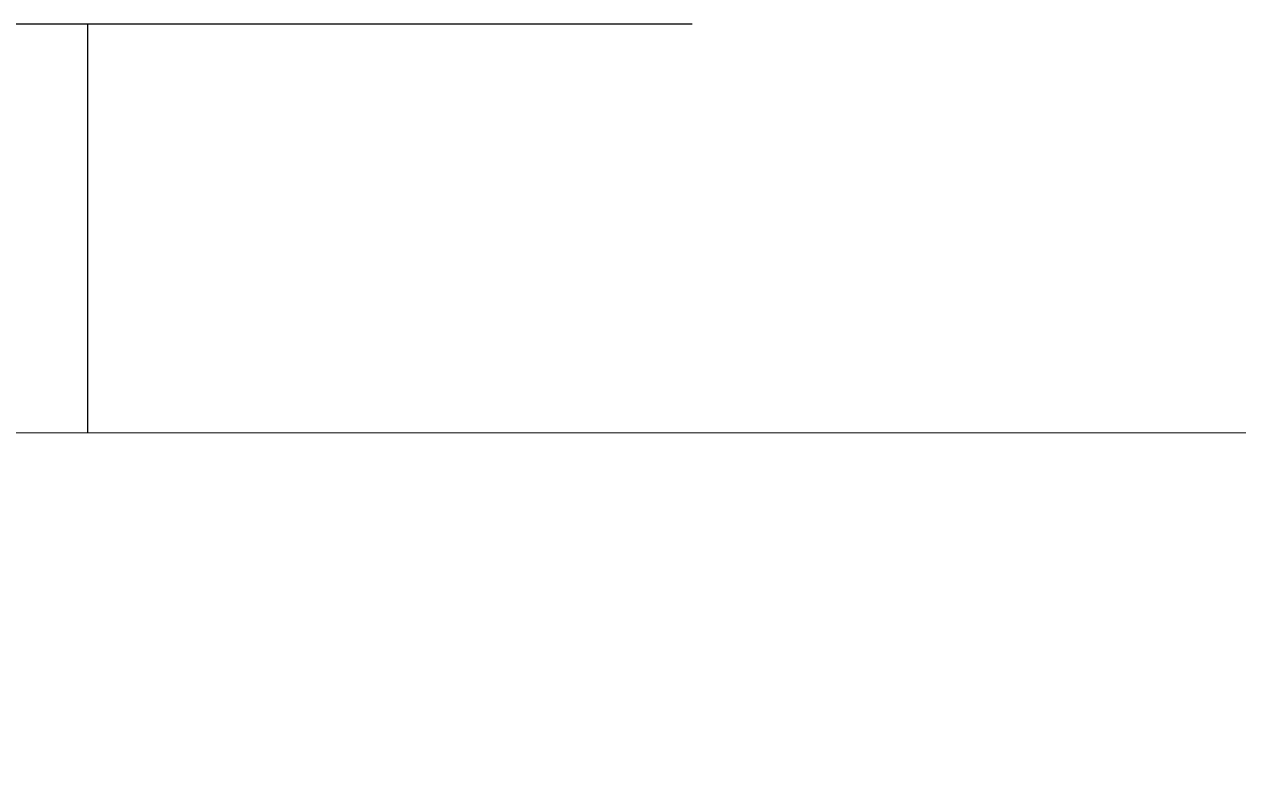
# Model space of a CAD drawing. Extents: x -12260 to 57327, y -29287 to 19916.
# Drawn here: x 39281.3 to 39339.3, y -3648.7 to -3612.4 of the extents above; entities that cross this region are included whole.
import ezdxf

# ---------------------------------------------------------------- set-up
doc = ezdxf.new("R2010")
doc.units = 0
doc.header["$LTSCALE"] = 0.25
doc.linetypes.add('DASHDOT', pattern=[25.4, 12.7, -6.35, 0, -6.35])
for name, color, linetype, lineweight in [('01-First Floor$0$LOADING', 253, 'Continuous', 5), ('01-First Floor$0$NEW Wall', 166, 'Continuous', 5), ('E-DIM', 6, 'Continuous', 18), ('E-LITE-CLNG-CNDT', 6, 'DASHDOT', 35)]:
    doc.layers.add(name, color=color, linetype=linetype, lineweight=lineweight)
doc.styles.get("Standard").update_dxf_attribs({"font": 'romans.shx'})
doc.dimstyles.get("Standard").update_dxf_attribs({"dimtxt": 150, "dimasz": 150, "dimexe": 0.18, "dimexo": 0.0625, "dimgap": 0.09, "dimtad": 0, "dimtih": 1, "dimtoh": 1, "dimdec": 0, "dimlfac": 0.1, "dimzin": 0, "dimdsep": 46, "dimtxsty": 'Standard', "dimcen": 0.09, "dimclrd": 6, "dimadec": 0, "dimazin": 0, "dimtfac": 1, "dimtdec": 0, "dimtofl": 0, "dimtmove": 0, "dimatfit": 3, "dimfxl": 1, "dimtolj": 1, "dimtzin": 0, "dimarcsym": 0})

# ---------------------------------------------------------------- blocks, each defined once
blk = doc.blocks.new('*X410')
at = {"color": 0}
for p, q in [((5, 3), (5, 3)), ((5, 3), (5, 3)), ((5, 3), (5, 3)), ((5, 3), (5, 3)), ((5, 3), (5, 3)), ((5, 3), (5, 3)), ((5, 3), (5, 3)), ((5, 3), (5, 3)), ((5, 3), (5, 3)), ((5, 3), (5, 3)), ((5, 3), (5, 3)), ((5, 3), (5, 3)), ((5, 3), (5, 3)), ((5, 3), (5, 3)), ((5, 3), (5, 3)), ((5, 3), (5, 3)), ((5, 3), (5, 3)), ((5, 3), (5, 3)), ((5, 3), (5, 3)), ((5, 3), (5, 3)), ((5, 3), (5, 3)), ((5, 3), (5, 3)), ((5, 3), (5, 3)), ((5, 3), (5, 3)), ((5, 3), (5, 3)), ((5, 3), (5, 3)), ((5, 3), (5, 3)), ((5, 3), (5, 3)), ((5, 3), (5, 3)), ((5, 3), (5, 3)), ((5, 3), (5, 3)), ((5, 3), (5, 3)), ((5, 3), (5, 3)), ((5, 3), (5, 3)), ((5, 3), (5, 3)), ((5, 3), (5, 3)), ((5, 3), (5, 3)), ((5, 3), (5, 3)), ((5, 3), (5, 3)), ((5, 3), (5, 3)), ((5, 3), (5, 3)), ((5, 3), (5, 3)), ((5, 3), (5, 3)), ((5, 3), (5, 3)), ((5, 3), (5, 3)), ((5, 3), (5, 3)), ((5, 3), (5, 3)), ((5, 3), (5, 3)), ((5, 3), (5, 3)), ((5, 3), (5, 3)), ((5, 3), (5, 3)), ((5, 3), (5, 3)), ((5, 3), (5, 3)), ((5, 3), (5, 3)), ((5, 3), (5, 3)), ((5, 3), (5, 3)), ((5, 3), (5, 3)), ((5, 3), (5, 3)), ((5, 3), (5, 3)), ((5, 3), (5, 3)), ((5, 3), (5, 3)), ((5, 3), (5, 3)), ((5, 3), (5, 3)), ((5, 3), (5, 3)), ((5, 3), (5, 3)), ((5, 3), (5, 3)), ((6, 3), (5, 3)), ((5, 3), (5, 3)), ((6, 3), (5, 3)), ((5, 3), (5, 3)), ((6, 3), (5, 3)), ((5, 3), (5, 3)), ((6, 3), (5, 3)), ((5, 3), (5, 3)), ((5, 3), (5, 3)), ((5, 3), (5, 3)), ((5, 3), (5, 3)), ((5, 3), (5, 3)), ((5, 3), (5, 3)), ((5, 3), (5, 3)), ((5, 3), (5, 3)), ((5, 3), (5, 3)), ((5, 3), (5, 3)), ((5, 3), (5, 3)), ((5, 3), (5, 3)), ((5, 3), (5, 3)), ((5, 3), (5, 3)), ((5, 3), (5, 3)), ((5, 3), (5, 3)), ((5, 3), (5, 3)), ((5, 3), (5, 3)), ((5, 3), (5, 3)), ((5, 3), (5, 3)), ((5, 3), (5, 3)), ((5, 3), (5, 3)), ((5, 3), (5, 3)), ((6, 3), (6, 3)), ((6, 3), (6, 3)), ((6, 3), (6, 3)), ((6, 3), (6, 3)), ((6, 3), (6, 3)), ((6, 3), (6, 3)), ((6, 3), (6, 3)), ((6, 3), (6, 3)), ((6, 3), (6, 3)), ((6, 3), (6, 3)), ((6, 3), (6, 3)), ((6, 3), (6, 3)), ((6, 3), (6, 3)), ((6, 3), (6, 3)), ((6, 3), (6, 3)), ((6, 3), (6, 3)), ((6, 3), (6, 3)), ((6, 3), (6, 3)), ((6, 3), (6, 3)), ((6, 3), (6, 3)), ((6, 3), (6, 3)), ((6, 3), (6, 3)), ((6, 3), (6, 3)), ((6, 3), (6, 3)), ((6, 3), (6, 3)), ((6, 3), (6, 3)), ((6, 3), (6, 3)), ((6, 3), (6, 3)), ((6, 3), (6, 3)), ((6, 3), (6, 3)), ((6, 3), (6, 3)), ((6, 3), (6, 3)), ((6, 3), (6, 3)), ((6, 3), (6, 3)), ((6, 3), (6, 3)), ((6, 3), (6, 3)), ((6, 3), (6, 3)), ((6, 3), (6, 3)), ((6, 3), (6, 3)), ((6, 3), (6, 3)), ((6, 3), (6, 3)), ((6, 3), (6, 3)), ((6, 3), (6, 3)), ((6, 3), (6, 3)), ((6, 3), (6, 3)), ((6, 3), (6, 3)), ((6, 3), (6, 3)), ((6, 3), (6, 3)), ((6, 3), (6, 3)), ((6, 3), (6, 3)), ((6, 3), (6, 3)), ((6, 3), (6, 3)), ((6, 3), (6, 3)), ((6, 3), (6, 3)), ((6, 3), (6, 3)), ((6, 3), (6, 3)), ((6, 3), (6, 3)), ((6, 3), (6, 3)), ((6, 3), (6, 3)), ((6, 3), (6, 3)), ((6, 3), (6, 3)), ((6, 3), (6, 3)), ((6, 3), (6, 3)), ((6, 3), (6, 3)), ((6, 3), (6, 3)), ((6, 3), (6, 3)), ((6, 3), (6, 3)), ((6, 3), (6, 3)), ((6, 3), (6, 3)), ((6, 3), (6, 3)), ((6, 3), (6, 3)), ((6, 3), (6, 3)), ((6, 3), (6, 3)), ((6, 3), (6, 3)), ((6, 3), (6, 3)), ((6, 3), (6, 3)), ((6, 3), (6, 3)), ((6, 3), (6, 3)), ((6, 3), (6, 3)), ((6, 3), (6, 3)), ((6, 3), (6, 3)), ((6, 3), (6, 3)), ((6, 3), (6, 3)), ((6, 3), (6, 3)), ((6, 3), (6, 3)), ((6, 3), (6, 3)), ((6, 3), (6, 3)), ((6, 3), (6, 3)), ((6, 3), (6, 3)), ((6, 3), (6, 3)), ((6, 3), (6, 3)), ((6, 3), (6, 3)), ((6, 3), (6, 3)), ((6, 3), (6, 3)), ((6, 3), (6, 3)), ((6, 3), (6, 3)), ((6, 3), (6, 3)), ((6, 3), (6, 3)), ((6, 3), (6, 3)), ((6, 3), (6, 3)), ((6, 3), (6, 3)), ((6, 3), (6, 3)), ((6, 3), (6, 3)), ((6, 3), (6, 3)), ((6, 3), (6, 3)), ((6, 3), (6, 3)), ((6, 3), (6, 3)), ((6, 3), (6, 3)), ((6, 3), (6, 3)), ((6, 3), (6, 3)), ((6, 3), (6, 3)), ((6, 3), (6, 3)), ((6, 3), (6, 3)), ((6, 3), (6, 3)), ((6, 3), (6, 3)), ((6, 3), (6, 3)), ((6, 3), (6, 3)), ((6, 3), (6, 3)), ((6, 3), (6, 3)), ((6, 3), (6, 3)), ((6, 3), (6, 3)), ((6, 3), (6, 3)), ((6, 3), (6, 3)), ((6, 3), (6, 3)), ((6, 3), (6, 3)), ((6, 3), (6, 3)), ((6, 3), (6, 3)), ((6, 3), (6, 3)), ((6, 3), (6, 3)), ((6, 3), (6, 3)), ((6, 3), (6, 3)), ((6, 3), (6, 3)), ((6, 3), (6, 3)), ((6, 3), (6, 3)), ((6, 3), (6, 3)), ((6, 3), (6, 3)), ((6, 3), (6, 3)), ((6, 3), (6, 3)), ((6, 3), (6, 3)), ((6, 3), (6, 3)), ((6, 3), (6, 3)), ((6, 3), (6, 3)), ((6, 3), (6, 3)), ((6, 3), (6, 3)), ((6, 3), (6, 3)), ((6, 3), (6, 3)), ((6, 3), (6, 3)), ((6, 3), (6, 3)), ((6, 3), (6, 3)), ((6, 3), (6, 3)), ((6, 3), (6, 3)), ((6, 3), (6, 3)), ((6, 3), (6, 3)), ((6, 3), (6, 3)), ((6, 3), (6, 3)), ((6, 3), (6, 3)), ((6, 3), (6, 3)), ((6, 3), (6, 3)), ((6, 3), (6, 3)), ((6, 3), (6, 3)), ((6, 3), (6, 3)), ((6, 3), (6, 3)), ((6, 3), (6, 3)), ((6, 3), (6, 3)), ((6, 3), (6, 3)), ((6, 3), (6, 3)), ((6, 3), (6, 3)), ((6, 3), (6, 3)), ((6, 3), (6, 3)), ((6, 3), (6, 3)), ((6, 3), (6, 3)), ((6, 3), (6, 3)), ((6, 3), (6, 3)), ((6, 3), (6, 3)), ((6, 3), (6, 3)), ((6, 3), (6, 3)), ((6, 3), (6, 3)), ((6, 3), (6, 3)), ((6, 3), (6, 3)), ((6, 3), (6, 3)), ((6, 3), (6, 3)), ((6, 3), (6, 3)), ((6, 3), (6, 3)), ((6, 3), (6, 3)), ((6, 3), (6, 3)), ((6, 3), (6, 3)), ((6, 3), (6, 3)), ((6, 3), (6, 3)), ((6, 3), (6, 3)), ((6, 3), (6, 3)), ((6, 3), (6, 3)), ((6, 3), (6, 3)), ((6, 3), (6, 3)), ((6, 3), (6, 3)), ((6, 3), (6, 3)), ((6, 3), (6, 3)), ((6, 3), (6, 3)), ((6, 3), (6, 3)), ((6, 3), (6, 3)), ((6, 3), (6, 3)), ((6, 3), (6, 3)), ((6, 3), (6, 3)), ((6, 3), (6, 3)), ((6, 3), (6, 3)), ((6, 3), (5, 3)), ((6, 3), (5, 3)), ((6, 3), (5, 3)), ((6, 3), (5, 3)), ((6, 3), (5, 3)), ((6, 3), (6, 3)), ((6, 3), (6, 3)), ((6, 3), (6, 3)), ((6, 3), (6, 3)), ((6, 3), (6, 3)), ((6, 3), (6, 3)), ((6, 3), (6, 3)), ((6, 3), (6, 3)), ((6, 3), (6, 3)), ((6, 3), (6, 3)), ((6, 3), (6, 3)), ((6, 3), (6, 3)), ((6, 3), (6, 3)), ((6, 3), (6, 3)), ((6, 3), (6, 3)), ((6, 3), (6, 3)), ((6, 3), (6, 3)), ((6, 3), (6, 3)), ((6, 3), (6, 3)), ((6, 3), (6, 3)), ((6, 3), (6, 3)), ((6, 3), (6, 3)), ((6, 3), (6, 3)), ((6, 3), (6, 3)), ((6, 3), (6, 3)), ((6, 3), (6, 3)), ((6, 3), (6, 3)), ((6, 3), (6, 3)), ((6, 3), (6, 3)), ((6, 3), (6, 3)), ((6, 3), (6, 3)), ((6, 3), (6, 3)), ((6, 3), (6, 3)), ((6, 3), (6, 3)), ((6, 3), (6, 3)), ((6, 3), (6, 3)), ((6, 3), (6, 3)), ((6, 3), (6, 3)), ((6, 3), (6, 3)), ((6, 3), (6, 3)), ((6, 3), (6, 3)), ((6, 3), (6, 3)), ((6, 3), (6, 3)), ((6, 3), (6, 3)), ((6, 3), (6, 3)), ((6, 3), (6, 3)), ((6, 3), (6, 3)), ((6, 3), (6, 3)), ((6, 3), (6, 3)), ((6, 3), (6, 3)), ((6, 3), (6, 3)), ((6, 3), (6, 3)), ((6, 3), (6, 3)), ((6, 3), (6, 3)), ((6, 3), (6, 3)), ((6, 3), (6, 3)), ((6, 3), (6, 3)), ((6, 3), (6, 3)), ((6, 3), (6, 3)), ((6, 3), (6, 3)), ((6, 3), (6, 3)), ((6, 3), (6, 3)), ((6, 3), (6, 3)), ((6, 3), (6, 3)), ((6, 3), (6, 3)), ((6, 3), (6, 3)), ((6, 3), (6, 3)), ((6, 3), (6, 3)), ((6, 3), (6, 3)), ((6, 3), (6, 3)), ((6, 3), (6, 3)), ((6, 3), (6, 3)), ((6, 3), (6, 3)), ((6, 3), (6, 3)), ((6, 3), (6, 3)), ((6, 3), (6, 3)), ((6, 3), (6, 3)), ((6, 3), (6, 3)), ((6, 3), (6, 3)), ((6, 3), (6, 3)), ((6, 3), (6, 3)), ((6, 3), (6, 3)), ((6, 3), (6, 3)), ((6, 3), (6, 3)), ((6, 3), (6, 3)), ((6, 3), (6, 3)), ((6, 3), (6, 3)), ((6, 3), (6, 3)), ((6, 3), (6, 3)), ((6, 3), (6, 3)), ((6, 3), (6, 3)), ((6, 3), (6, 3)), ((6, 3), (6, 3)), ((6, 3), (6, 3)), ((6, 3), (6, 3)), ((6, 3), (6, 3)), ((6, 3), (6, 3)), ((6, 3), (6, 3)), ((6, 3), (6, 3)), ((6, 3), (6, 3)), ((6, 3), (6, 3)), ((6, 3), (6, 3)), ((6, 3), (6, 3)), ((6, 3), (6, 3)), ((6, 3), (6, 3)), ((6, 3), (6, 3)), ((6, 3), (6, 3)), ((6, 3), (6, 3)), ((6, 3), (6, 3)), ((6, 3), (6, 3)), ((6, 3), (6, 3)), ((6, 3), (6, 3)), ((6, 3), (6, 3)), ((6, 3), (6, 3)), ((6, 3), (6, 3)), ((6, 3), (6, 3)), ((6, 3), (6, 3)), ((6, 3), (6, 3)), ((6, 3), (6, 3)), ((6, 3), (6, 3)), ((6, 3), (6, 3)), ((6, 3), (6, 3)), ((6, 3), (6, 3)), ((6, 3), (6, 3)), ((6, 3), (6, 3)), ((6, 3), (6, 3)), ((6, 3), (6, 3)), ((6, 3), (6, 3)), ((6, 3), (6, 3)), ((6, 3), (6, 3)), ((6, 3), (6, 3)), ((6, 3), (6, 3)), ((6, 3), (6, 3)), ((6, 3), (6, 3)), ((6, 3), (6, 3)), ((6, 3), (6, 3)), ((6, 3), (6, 3)), ((6, 3), (6, 3)), ((6, 3), (6, 3)), ((6, 3), (6, 3)), ((6, 3), (6, 3)), ((6, 3), (6, 3)), ((6, 3), (6, 3)), ((6, 3), (6, 3)), ((6, 3), (6, 3)), ((6, 3), (6, 3)), ((6, 3), (6, 3)), ((6, 3), (6, 3)), ((6, 3), (6, 3)), ((6, 3), (6, 3)), ((6, 3), (6, 3)), ((6, 3), (6, 3)), ((6, 3), (6, 3)), ((6, 3), (6, 3)), ((6, 3), (6, 3)), ((6, 3), (6, 3)), ((6, 3), (6, 3)), ((6, 3), (6, 3)), ((6, 3), (6, 3)), ((6, 3), (6, 3)), ((6, 3), (6, 3)), ((6, 3), (6, 3)), ((6, 3), (6, 3)), ((6, 3), (6, 3)), ((6, 3), (6, 3)), ((6, 3), (6, 3)), ((6, 3), (6, 3)), ((6, 3), (6, 3)), ((6, 3), (6, 3)), ((6, 3), (6, 3)), ((6, 3), (6, 3)), ((6, 3), (6, 3)), ((6, 3), (6, 3)), ((6, 3), (6, 3)), ((6, 3), (6, 3)), ((6, 3), (6, 3)), ((6, 3), (6, 3)), ((6, 3), (6, 3)), ((6, 3), (6, 3)), ((6, 3), (6, 3)), ((6, 3), (6, 3)), ((6, 3), (6, 3)), ((6, 3), (6, 3)), ((6, 3), (6, 3)), ((6, 3), (6, 3)), ((6, 3), (6, 3)), ((6, 3), (6, 3)), ((6, 3), (6, 3)), ((6, 3), (6, 3)), ((6, 3), (6, 3)), ((6, 3), (6, 3)), ((6, 3), (6, 3)), ((6, 3), (6, 3)), ((6, 3), (6, 3)), ((6, 3), (6, 3)), ((6, 3), (6, 3)), ((6, 3), (6, 3)), ((6, 3), (6, 3)), ((6, 3), (6, 3)), ((6, 3), (6, 3)), ((6, 3), (6, 3)), ((6, 3), (6, 3)), ((6, 3), (6, 3)), ((6, 3), (6, 3)), ((6, 3), (6, 3)), ((6, 3), (6, 3)), ((6, 3), (6, 3)), ((6, 3), (6, 3)), ((6, 3), (6, 3)), ((6, 3), (6, 3)), ((6, 3), (6, 3)), ((6, 3), (6, 3)), ((6, 3), (6, 3)), ((6, 3), (6, 3)), ((6, 3), (6, 3)), ((6, 3), (6, 3)), ((6, 3), (6, 3)), ((6, 3), (6, 3)), ((6, 3), (6, 3)), ((6, 3), (6, 3)), ((6, 3), (6, 3)), ((6, 3), (6, 3)), ((6, 3), (6, 3)), ((6, 3), (6, 3)), ((6, 3), (6, 3)), ((6, 3), (6, 3)), ((6, 3), (6, 3)), ((6, 3), (6, 3)), ((6, 3), (6, 3)), ((6, 3), (6, 3)), ((6, 3), (6, 3)), ((6, 3), (6, 3)), ((6, 3), (6, 3)), ((6, 3), (6, 3)), ((6, 3), (6, 3)), ((6, 3), (6, 3)), ((6, 3), (6, 3)), ((6, 3), (6, 3)), ((6, 3), (6, 3)), ((6, 3), (6, 3)), ((6, 3), (6, 3)), ((6, 3), (6, 3)), ((6, 3), (6, 3)), ((6, 3), (6, 3)), ((6, 3), (6, 3)), ((6, 3), (6, 3)), ((6, 3), (6, 3)), ((6, 3), (6, 3)), ((6, 3), (6, 3)), ((6, 3), (6, 3)), ((6, 3), (6, 3)), ((6, 3), (6, 3)), ((6, 3), (6, 3)), ((6, 3), (6, 3)), ((6, 3), (6, 3)), ((6, 3), (6, 3)), ((6, 3), (6, 3)), ((6, 3), (6, 3)), ((6, 3), (6, 3)), ((6, 3), (6, 3)), ((6, 3), (6, 3)), ((6, 3), (6, 3)), ((6, 3), (6, 3)), ((6, 3), (6, 3)), ((6, 3), (6, 3)), ((6, 3), (6, 3)), ((6, 3), (6, 3)), ((6, 3), (6, 3)), ((6, 3), (6, 3)), ((6, 3), (6, 3)), ((6, 3), (6, 3)), ((6, 3), (6, 3)), ((6, 3), (6, 3)), ((6, 3), (6, 3)), ((6, 3), (6, 3)), ((6, 3), (6, 3)), ((6, 3), (6, 3)), ((6, 3), (6, 3)), ((6, 3), (6, 3)), ((6, 3), (6, 3)), ((6, 3), (6, 3)), ((6, 3), (6, 3)), ((6, 3), (6, 3)), ((6, 3), (6, 3)), ((6, 3), (6, 3)), ((6, 3), (6, 3)), ((6, 3), (6, 3)), ((6, 3), (6, 3)), ((6, 3), (6, 3)), ((6, 3), (6, 3)), ((6, 3), (6, 3)), ((6, 3), (6, 3)), ((6, 3), (6, 3)), ((6, 3), (6, 3)), ((6, 3), (6, 3)), ((6, 3), (6, 3)), ((6, 3), (6, 3)), ((6, 3), (6, 3)), ((6, 3), (6, 3)), ((6, 3), (6, 3)), ((6, 3), (6, 3)), ((6, 3), (6, 3)), ((6, 3), (6, 3)), ((6, 3), (6, 3)), ((6, 3), (6, 3)), ((6, 3), (6, 3)), ((6, 3), (6, 3)), ((6, 3), (6, 3)), ((6, 3), (6, 3)), ((6, 3), (6, 3)), ((6, 3), (6, 3)), ((6, 3), (6, 3)), ((6, 3), (6, 3)), ((6, 3), (6, 3)), ((6, 3), (6, 3)), ((6, 3), (6, 3)), ((6, 3), (6, 3))]:
    blk.add_line(p, q, dxfattribs=at)
blk = doc.blocks.new('*X411')
at = {"color": 0}
for p, q in [((13, 1), (13, 1)), ((13, 1), (13, 1)), ((13, 1), (13, 1)), ((13, 1), (13, 1)), ((13, 1), (13, 1)), ((13, 1), (13, 1)), ((13, 1), (13, 1)), ((13, 1), (13, 1)), ((13, 1), (13, 1)), ((13, 1), (13, 1)), ((13, 1), (13, 1)), ((13, 1), (13, 1)), ((13, 1), (13, 1)), ((13, 1), (13, 1)), ((13, 1), (13, 1)), ((13, 1), (14, 1)), ((13, 1), (14, 1)), ((13, 1), (14, 1)), ((13, 1), (13, 1)), ((13, 1), (13, 1)), ((13, 1), (13, 1)), ((13, 1), (13, 1)), ((13, 1), (13, 1)), ((13, 1), (13, 1)), ((13, 1), (13, 1)), ((13, 1), (13, 1)), ((13, 1), (13, 1)), ((13, 1), (13, 1)), ((13, 1), (13, 1)), ((13, 1), (13, 1)), ((13, 1), (13, 1)), ((13, 1), (13, 1)), ((13, 1), (13, 1)), ((13, 1), (13, 1)), ((13, 1), (13, 1)), ((13, 1), (13, 1)), ((13, 1), (13, 1)), ((13, 1), (13, 1)), ((13, 1), (13, 1)), ((13, 1), (13, 1)), ((13, 1), (13, 1)), ((13, 1), (13, 1)), ((13, 1), (13, 1)), ((13, 1), (13, 1)), ((13, 1), (13, 1)), ((13, 1), (13, 1)), ((13, 1), (13, 1)), ((13, 1), (13, 1)), ((13, 1), (13, 1)), ((13, 1), (13, 1)), ((13, 1), (13, 1)), ((13, 1), (13, 1)), ((13, 1), (13, 1)), ((13, 1), (13, 1)), ((13, 1), (13, 1)), ((13, 1), (13, 1)), ((13, 1), (13, 1)), ((13, 1), (13, 1)), ((13, 1), (13, 1)), ((13, 1), (13, 1)), ((13, 1), (13, 1)), ((13, 1), (13, 1)), ((13, 1), (13, 1)), ((13, 1), (13, 1)), ((13, 1), (13, 1)), ((13, 1), (13, 1)), ((13, 1), (13, 1)), ((13, 1), (13, 1)), ((13, 1), (13, 1)), ((13, 1), (13, 1)), ((13, 1), (13, 1)), ((13, 1), (13, 1)), ((13, 1), (13, 1)), ((13, 1), (13, 1)), ((13, 1), (13, 1)), ((13, 1), (13, 1)), ((13, 1), (13, 1)), ((13, 1), (13, 1)), ((13, 1), (13, 1)), ((13, 1), (13, 1)), ((13, 1), (13, 1)), ((13, 1), (13, 1)), ((13, 1), (13, 1)), ((13, 1), (13, 1)), ((13, 1), (13, 1)), ((13, 1), (13, 1)), ((13, 1), (13, 1)), ((13, 1), (13, 1)), ((13, 1), (13, 1)), ((13, 1), (13, 1)), ((13, 1), (13, 1)), ((13, 1), (13, 1)), ((13, 1), (13, 1)), ((13, 1), (13, 1)), ((13, 1), (13, 1)), ((13, 1), (13, 1)), ((13, 1), (13, 1)), ((13, 1), (13, 1)), ((13, 1), (13, 1)), ((13, 1), (13, 1)), ((13, 1), (13, 1)), ((13, 1), (13, 1)), ((13, 1), (13, 1)), ((13, 1), (13, 1)), ((13, 1), (13, 1)), ((13, 1), (13, 1)), ((13, 1), (13, 1)), ((13, 1), (13, 1)), ((13, 1), (13, 1)), ((13, 1), (13, 1)), ((13, 1), (13, 1)), ((13, 1), (13, 1)), ((13, 1), (13, 1)), ((13, 1), (13, 1)), ((13, 1), (13, 1)), ((13, 1), (13, 1)), ((13, 1), (13, 1)), ((13, 1), (13, 1)), ((13, 1), (13, 1)), ((13, 1), (13, 1)), ((13, 1), (13, 1)), ((13, 1), (13, 1)), ((13, 1), (13, 1)), ((13, 1), (14, 1)), ((13, 0), (13, 0)), ((13, 0), (13, 0)), ((13, 0), (13, 0)), ((13, 0), (13, 0)), ((13, 0), (13, 0)), ((13, 0), (13, 0)), ((13, 0), (13, 0)), ((13, 0), (13, 0)), ((13, 0), (13, 0)), ((13, 0), (13, 0)), ((13, 0), (13, 0)), ((13, 0), (13, 0)), ((13, 0), (13, 0)), ((13, 0), (13, 0)), ((13, 0), (13, 0)), ((13, 0), (13, 0)), ((13, 0), (13, 0)), ((13, 0), (13, 0)), ((13, 0), (13, 0)), ((13, 0), (13, 0)), ((13, 0), (13, 0)), ((13, 0), (13, 0)), ((13, 0), (13, 0)), ((13, 0), (13, 0)), ((13, 0), (13, 0)), ((13, 0), (13, 0)), ((13, 0), (13, 0)), ((13, 0), (13, 0)), ((13, 0), (13, 0)), ((13, 0), (13, 0)), ((13, 0), (13, 0)), ((13, 0), (13, 0)), ((13, 0), (13, 0)), ((13, 0), (13, 0)), ((13, 0), (13, 0)), ((13, 0), (13, 0)), ((13, 0), (13, 0)), ((13, 0), (13, 0)), ((13, 0), (13, 0)), ((13, 0), (13, 0)), ((13, 0), (13, 0)), ((13, 0), (13, 0)), ((13, 0), (13, 0)), ((13, 0), (13, 0)), ((13, 0), (13, 0)), ((13, 0), (13, 0)), ((13, 0), (13, 0)), ((13, 0), (13, 0)), ((13, 0), (14, 0)), ((13, 0), (14, 0)), ((13, 0), (13, 0)), ((13, 0), (14, 0)), ((14, 1), (14, 1)), ((14, 1), (14, 1)), ((14, 1), (14, 1)), ((14, 1), (14, 1)), ((14, 1), (14, 1)), ((14, 1), (14, 1)), ((14, 1), (14, 1)), ((14, 1), (14, 1)), ((14, 1), (14, 1)), ((14, 1), (14, 1)), ((14, 1), (14, 1)), ((14, 1), (14, 1)), ((14, 1), (14, 1)), ((14, 1), (14, 1)), ((14, 1), (14, 1)), ((14, 1), (14, 1)), ((14, 1), (14, 1)), ((14, 1), (14, 1)), ((14, 1), (14, 1)), ((14, 1), (14, 1)), ((14, 1), (14, 1)), ((14, 1), (14, 1)), ((14, 1), (14, 1)), ((14, 1), (14, 1)), ((14, 1), (14, 1)), ((14, 1), (14, 1)), ((14, 1), (14, 1)), ((14, 1), (14, 1)), ((14, 1), (14, 1)), ((14, 1), (14, 1)), ((14, 1), (14, 1)), ((14, 1), (14, 1)), ((14, 1), (14, 1)), ((14, 1), (14, 1)), ((14, 1), (14, 1)), ((14, 1), (14, 1)), ((14, 1), (14, 1)), ((14, 1), (14, 1)), ((14, 1), (14, 1)), ((14, 1), (14, 1)), ((14, 1), (14, 1)), ((14, 1), (14, 1)), ((14, 1), (14, 1)), ((14, 1), (14, 1)), ((14, 1), (14, 1)), ((14, 1), (14, 1)), ((14, 1), (14, 1)), ((14, 1), (14, 1)), ((14, 1), (14, 1)), ((14, 1), (14, 1)), ((14, 1), (14, 1)), ((14, 1), (14, 1)), ((14, 1), (14, 1)), ((14, 1), (14, 1)), ((14, 1), (14, 1)), ((14, 1), (14, 1)), ((14, 1), (14, 1)), ((14, 1), (14, 1)), ((14, 1), (14, 1)), ((14, 1), (14, 1)), ((14, 1), (14, 1)), ((14, 1), (14, 1)), ((14, 1), (14, 1)), ((14, 1), (14, 1)), ((14, 1), (14, 1)), ((14, 1), (14, 1)), ((14, 1), (14, 1)), ((14, 1), (14, 1)), ((14, 1), (14, 1)), ((14, 1), (14, 1)), ((14, 1), (14, 1)), ((14, 1), (14, 1)), ((14, 1), (14, 1)), ((14, 1), (14, 1)), ((14, 1), (14, 1)), ((14, 1), (14, 1)), ((14, 1), (14, 1)), ((14, 1), (14, 1)), ((14, 1), (14, 1)), ((14, 1), (14, 1)), ((14, 1), (14, 1)), ((14, 1), (14, 1)), ((14, 1), (14, 1)), ((14, 1), (14, 1)), ((14, 1), (14, 1)), ((14, 1), (14, 1)), ((14, 1), (14, 1)), ((14, 1), (14, 1)), ((14, 1), (14, 1)), ((14, 1), (14, 1)), ((14, 1), (14, 1)), ((14, 1), (14, 1)), ((14, 1), (14, 1)), ((14, 1), (14, 1)), ((14, 0), (14, 0)), ((14, 0), (14, 0)), ((14, 0), (14, 0)), ((14, 0), (14, 0)), ((14, 0), (14, 0)), ((14, 0), (14, 0)), ((14, 0), (14, 0)), ((14, 0), (14, 0)), ((14, 0), (14, 0)), ((14, 0), (14, 0)), ((14, 0), (14, 0)), ((14, 0), (14, 0)), ((14, 0), (14, 0)), ((14, 0), (14, 0)), ((14, 0), (14, 0)), ((14, 0), (14, 0)), ((14, 0), (14, 0)), ((14, 0), (14, 0)), ((14, 0), (14, 0)), ((14, 0), (14, 0)), ((14, 0), (14, 0)), ((14, 0), (14, 0)), ((14, 0), (14, 0)), ((14, 0), (14, 0)), ((14, 0), (14, 0)), ((14, 0), (14, 0)), ((14, 0), (14, 0)), ((14, 0), (14, 0)), ((14, 0), (14, 0)), ((14, 0), (14, 0)), ((14, 0), (14, 0)), ((14, 0), (14, 0)), ((14, 0), (14, 0)), ((14, 0), (14, 0)), ((14, 0), (14, 0)), ((14, 0), (14, 0)), ((14, 0), (14, 0)), ((14, 0), (14, 0)), ((14, 0), (14, 0)), ((14, 0), (14, 0)), ((14, 0), (14, 0)), ((14, 0), (14, 0)), ((14, 0), (14, 0)), ((14, 0), (14, 0)), ((14, 0), (14, 0)), ((14, 0), (14, 0)), ((14, 0), (14, 0)), ((14, 0), (14, 0)), ((13, 0), (13, 0)), ((13, 0), (14, 0)), ((13, 0), (13, 0)), ((13, 0), (14, 0)), ((13, 0), (13, 0)), ((13, 0), (14, 0)), ((13, 0), (13, 0)), ((13, 0), (13, 0)), ((13, 0), (13, 0)), ((13, 0), (13, 0)), ((13, 0), (14, 0)), ((13, 0), (13, 0)), ((13, 0), (14, 0)), ((13, 0), (13, 0)), ((13, 0), (14, 0)), ((13, 0), (13, 0)), ((13, 0), (14, 0)), ((13, 0), (13, 0)), ((13, 0), (14, 0)), ((13, 0), (13, 0)), ((13, 0), (14, 0)), ((13, 0), (13, 0)), ((13, 0), (14, 0)), ((13, 0), (13, 0)), ((13, 0), (13, 0)), ((13, 0), (13, 0)), ((13, 0), (14, 0)), ((13, 0), (13, 0)), ((13, 0), (14, 0)), ((13, 0), (13, 0)), ((13, 0), (14, 0)), ((13, 0), (13, 0)), ((13, 0), (14, 0)), ((13, 0), (13, 0)), ((13, 0), (13, 0)), ((13, 0), (13, 0)), ((13, 0), (13, 0)), ((13, 0), (13, 0)), ((13, 0), (13, 0)), ((13, 0), (13, 0)), ((13, 0), (13, 0)), ((13, 0), (13, 0)), ((13, 0), (13, 0)), ((13, 0), (13, 0)), ((13, 0), (13, 0)), ((13, 0), (13, 0)), ((13, 0), (13, 0)), ((13, 0), (13, 0)), ((13, 0), (13, 0)), ((13, 0), (13, 0)), ((13, 0), (13, 0)), ((13, 0), (13, 0)), ((13, 0), (13, 0)), ((13, 0), (13, 0)), ((13, 0), (13, 0)), ((13, 0), (13, 0)), ((13, 0), (13, 0)), ((13, 0), (13, 0)), ((13, 0), (13, 0)), ((13, 0), (13, 0)), ((13, 0), (13, 0)), ((13, 0), (13, 0)), ((13, 0), (13, 0)), ((13, 0), (13, 0)), ((13, -1), (13, -1)), ((13, -1), (13, -1)), ((13, -1), (13, -1)), ((13, -1), (13, -1)), ((13, -1), (13, -1)), ((13, -1), (14, -1)), ((13, -1), (13, -1)), ((14, 0), (14, 0)), ((14, 0), (14, 0)), ((14, 0), (14, 0)), ((14, 0), (14, 0)), ((14, 0), (14, 0)), ((14, 0), (14, 0)), ((14, 0), (14, 0)), ((14, 0), (14, 0)), ((14, 0), (14, 0)), ((14, 0), (14, 0)), ((14, 0), (14, 0)), ((14, 0), (14, 0)), ((14, 0), (14, 0)), ((14, 0), (14, 0)), ((14, 0), (14, 0)), ((13, 0), (14, 0)), ((14, 0), (14, 0)), ((14, 0), (14, 0)), ((14, 0), (14, 0)), ((14, 0), (14, 0)), ((14, 0), (14, 0)), ((14, 0), (14, 0)), ((14, 0), (14, 0)), ((14, 0), (14, 0)), ((14, 0), (14, 0)), ((14, 0), (14, 0)), ((14, 0), (14, 0)), ((14, 0), (14, 0)), ((14, 0), (14, 0)), ((14, 0), (14, 0)), ((14, 0), (14, 0)), ((14, 0), (14, 0)), ((14, 0), (14, 0)), ((14, 0), (14, 0)), ((14, 0), (14, 0)), ((14, 0), (14, 0)), ((14, 0), (14, 0)), ((14, 0), (14, 0)), ((14, 0), (14, 0)), ((14, 0), (14, 0)), ((14, 0), (14, 0)), ((14, 0), (14, 0)), ((14, 0), (14, 0)), ((14, 0), (14, 0)), ((14, 0), (14, 0)), ((14, 0), (14, 0)), ((14, 0), (14, 0)), ((14, 0), (14, 0)), ((14, 0), (14, 0)), ((14, 0), (14, 0)), ((14, -1), (14, -1)), ((14, -1), (14, -1)), ((14, -1), (14, -1)), ((14, -1), (14, -1)), ((14, -1), (14, -1))]:
    blk.add_line(p, q, dxfattribs=at)
blk = doc.blocks.new('01-First Floor$0$GF21018-P')
at = {"color": 0}
for p, q in [((0.220494, 0.475631), (0.220494, 0.067498)), ((0.240011, 0.322592), (0.240011, 0.140001)), ((0.220494, 0.293723), (0.240011, 0.293723))]:
    blk.add_line(p, q, dxfattribs=at)
for points in [[(0.240011, 0.293723), (0.240011, 0.293723), (0.240011, 0.293723), (0.240011, 0.293723), (0.240011, 0.293723), (0.240011, 0.293723), (0.240011, 0.293723), (0.240011, 0.293723), (0.240011, 0.293723), (0.240011, 0.293723), (0.240011, 0.293723), (0.240011, 0.293723), (0.240011, 0.293723), (0.240011, 0.293723), (0.240011, 0.293723), (0.240011, 0.293723), (0.240011, 0.293723), (0.240011, 0.293723), (0.240011, 0.293723), (0.240011, 0.293723), (0.240011, 0.293723), (0.240011, 0.293723), (0.240011, 0.293723), (0.240011, 0.293723), (0.240011, 0.293723), (0.240011, 0.293723), (0.240011, 0.293723), (0.240011, 0.293723), (0.240011, 0.293723), (0.240011, 0.293723), (0.240011, 0.293723), (0.240011, 0.293723), (0.240011, 0.293723), (0.240011, 0.293723), (0.240011, 0.293723), (0.240011, 0.293723), (0.240011, 0.293723), (0.240011, 0.293723), (0.240011, 0.293723), (0.240011, 0.293723), (0.240011, 0.293723), (0.240011, 0.293723), (0.240011, 0.293723), (0.240011, 0.293723), (0.240011, 0.293723), (0.240011, 0.293723), (0.240011, 0.293723), (0.240011, 0.293723), (0.240011, 0.293723), (0.240011, 0.293723), (0.240011, 0.293723), (0.240011, 0.293723), (0.240011, 0.293723), (0.240011, 0.293723), (0.240011, 0.293723), (0.240011, 0.293723), (0.240011, 0.293723), (0.240011, 0.293723), (0.240011, 0.293723), (0.240011, 0.293723), (0.240011, 0.293723), (0.240011, 0.293723), (0.240011, 0.293723), (0.240011, 0.293723), (0.240011, 0.293723), (0.240011, 0.293723), (0.240011, 0.293723), (0.240011, 0.293723), (0.240011, 0.293723), (0.240011, 0.293723), (0.240011, 0.293723), (0.240011, 0.293723), (0.240011, 0.293723), (0.240011, 0.293723), (0.240011, 0.293723), (0.240011, 0.293723), (0.240011, 0.293723), (0.240011, 0.293723), (0.240011, 0.293723), (0.240011, 0.293723), (0.240011, 0.293723), (0.240011, 0.293723), (0.240011, 0.293723), (0.240011, 0.293723), (0.240011, 0.293723), (0.240011, 0.293723), (0.240011, 0.293723), (0.240011, 0.293723), (0.240011, 0.293723), (0.240011, 0.293723), (0.240011, 0.293723), (0.240011, 0.293723), (0.240011, 0.293723), (0.240011, 0.293723), (0.240011, 0.293723), (0.240011, 0.293723), (0.240011, 0.293723), (0.240011, 0.293723), (0.240011, 0.293723), (0.240011, 0.293723), (0.240011, 0.293723), (0.240011, 0.293723), (0.240011, 0.293723), (0.240011, 0.293723), (0.240011, 0.293723), (0.240011, 0.293723), (0.240011, 0.293723), (0.240011, 0.293723), (0.240011, 0.293723), (0.240011, 0.293723), (0.240011, 0.293723), (0.240011, 0.293723), (0.240011, 0.293723), (0.240011, 0.293723), (0.240011, 0.293723), (0.240011, 0.293723), (0.240011, 0.293723), (0.240011, 0.293723), (0.240011, 0.293723), (0.240011, 0.293723), (0.240011, 0.293723), (0.240011, 0.293723), (0.240011, 0.293723), (0.240011, 0.293723), (0.240011, 0.293723), (0.240011, 0.293723), (0.240011, 0.293723), (0.240011, 0.293723), (0.240011, 0.293723), (0.240011, 0.293723), (0.240011, 0.293723), (0.240011, 0.293723), (0.240011, 0.293723), (0.240011, 0.293723), (0.240011, 0.293723), (0.240011, 0.293723), (0.240011, 0.293723), (0.240011, 0.293723), (0.240011, 0.293723), (0.240011, 0.293723), (0.240011, 0.293723), (0.240011, 0.293723), (0.240011, 0.293723), (0.240011, 0.293723), (0.240011, 0.293723), (0.240011, 0.293723), (0.240011, 0.293723), (0.240011, 0.293723), (0.240011, 0.293723), (0.240011, 0.293723), (0.240011, 0.293723), (0.240011, 0.293723), (0.240011, 0.293723), (0.240011, 0.293723), (0.240011, 0.293723), (0.240011, 0.293723), (0.240011, 0.293723), (0.240011, 0.293723), (0.240011, 0.293723), (0.240011, 0.293723), (0.240011, 0.293723), (0.240011, 0.293723), (0.240011, 0.293723), (0.240011, 0.293723), (0.240011, 0.293723), (0.240011, 0.293723), (0.240011, 0.293723), (0.240011, 0.293723), (0.240011, 0.293723), (0.240011, 0.293723), (0.240011, 0.293723), (0.240011, 0.293723), (0.240011, 0.293723), (0.240011, 0.293723), (0.240011, 0.293723), (0.240011, 0.293723), (0.240011, 0.293723), (0.240011, 0.293723), (0.240011, 0.293723), (0.240011, 0.293723), (0.240011, 0.293723), (0.240011, 0.293723), (0.240011, 0.293723), (0.240011, 0.293723), (0.240011, 0.293723), (0.240011, 0.293723), (0.240011, 0.293723), (0.240011, 0.293723), (0.240011, 0.293723), (0.240011, 0.293723), (0.240011, 0.293723), (0.240011, 0.293723), (0.240011, 0.293723), (0.240011, 0.293723), (0.240011, 0.293723), (0.240011, 0.293723), (0.240011, 0.293723), (0.240011, 0.293723), (0.240011, 0.293723), (0.240011, 0.293723), (0.240011, 0.293723), (0.240011, 0.293723), (0.240011, 0.293723), (0.240011, 0.293723), (0.240011, 0.293723), (0.240011, 0.293723), (0.240011, 0.293723), (0.240011, 0.293723), (0.240011, 0.293723), (0.240011, 0.293723), (0.240011, 0.293723), (0.240011, 0.293723), (0.240011, 0.293723), (0.240011, 0.293723), (0.240011, 0.293723), (0.240011, 0.293723), (0.240011, 0.293723), (0.240011, 0.293723), (0.240011, 0.293723), (0.240011, 0.293723), (0.240011, 0.293723), (0.240011, 0.293723), (0.240011, 0.293723), (0.240011, 0.293723), (0.240011, 0.293723), (0.240011, 0.293723), (0.240011, 0.293723), (0.240011, 0.293723), (0.240011, 0.293723), (0.240011, 0.293723), (0.240011, 0.293723), (0.240011, 0.293723), (0.240011, 0.293723), (0.240011, 0.293723), (0.240011, 0.293723), (0.240011, 0.293723), (0.240011, 0.293723), (0.240011, 0.293723), (0.240011, 0.293723), (0.240011, 0.293723), (0.240011, 0.293723), (0.240011, 0.293723), (0.240011, 0.293723), (0.240011, 0.293723), (0.240011, 0.293723), (0.240011, 0.293723), (0.240011, 0.293723), (0.240011, 0.293723), (0.240011, 0.293723), (0.240011, 0.293723), (0.240011, 0.293723), (0.240011, 0.293723), (0.240011, 0.293723), (0.240011, 0.293723), (0.240011, 0.293723), (0.240011, 0.293723), (0.240011, 0.293723), (0.240011, 0.293723), (0.240011, 0.293723), (0.240011, 0.293723), (0.240011, 0.293723), (0.240011, 0.293723), (0.240011, 0.293723), (0.240011, 0.293723), (0.240011, 0.293723), (0.240011, 0.293723), (0.240011, 0.293723), (0.240011, 0.293723), (0.240011, 0.293723), (0.240011, 0.293723), (0.240011, 0.293723), (0.240011, 0.293723), (0.240011, 0.293723), (0.240011, 0.293723), (0.240011, 0.293723), (0.240011, 0.293723), (0.240011, 0.293723)], [(0.240011, 0.293723), (0.240011, 0.293723), (0.240011, 0.293723), (0.240011, 0.293723), (0.240011, 0.293723), (0.240011, 0.293723), (0.240011, 0.293723), (0.240011, 0.293723), (0.240011, 0.293723), (0.240011, 0.293723), (0.240011, 0.293723), (0.240011, 0.293723), (0.240011, 0.293723), (0.240011, 0.293723), (0.240011, 0.293723), (0.240011, 0.293723), (0.240011, 0.293723), (0.240011, 0.293723), (0.240011, 0.293723), (0.240011, 0.293723), (0.240011, 0.293723), (0.240011, 0.293723), (0.240011, 0.293723), (0.240011, 0.293723), (0.240011, 0.293723), (0.240011, 0.293723), (0.240011, 0.293723), (0.240011, 0.293723), (0.240011, 0.293723), (0.240011, 0.293723), (0.240011, 0.293723), (0.240011, 0.293723), (0.240011, 0.293723), (0.240011, 0.293723), (0.240011, 0.293723), (0.240011, 0.293723), (0.240011, 0.293723), (0.240011, 0.293723), (0.240011, 0.293723), (0.240011, 0.293723), (0.240011, 0.293723), (0.240011, 0.293723), (0.240011, 0.293723), (0.240011, 0.293723), (0.240011, 0.293723), (0.240011, 0.293723), (0.240011, 0.293723), (0.240011, 0.293723), (0.240011, 0.293723), (0.240011, 0.293723), (0.240011, 0.293723), (0.240011, 0.293723), (0.240011, 0.293723), (0.240011, 0.293723), (0.240011, 0.293723), (0.240011, 0.293723), (0.240011, 0.293723), (0.240011, 0.293723), (0.240011, 0.293723), (0.240011, 0.293723), (0.240011, 0.293723), (0.240011, 0.293723), (0.240011, 0.293723), (0.240011, 0.293723), (0.240011, 0.293723), (0.240011, 0.293723), (0.240011, 0.293723), (0.240011, 0.293723), (0.240011, 0.293723), (0.240011, 0.293723), (0.240011, 0.293723), (0.240011, 0.293723), (0.240011, 0.293723), (0.240011, 0.293723), (0.240011, 0.293723), (0.240011, 0.293723), (0.240011, 0.293723), (0.240011, 0.293723), (0.240011, 0.293723), (0.240011, 0.293723), (0.240011, 0.293723), (0.240011, 0.293723), (0.240011, 0.293723), (0.240011, 0.293723), (0.240011, 0.293723), (0.240011, 0.293723), (0.240011, 0.293723), (0.240011, 0.293723), (0.240011, 0.293723), (0.240011, 0.293723), (0.240011, 0.293723), (0.240011, 0.293723), (0.240011, 0.293723), (0.240011, 0.293723), (0.240011, 0.293723), (0.240011, 0.293723), (0.240011, 0.293723), (0.240011, 0.293723), (0.240011, 0.293723), (0.240011, 0.293723), (0.240011, 0.293723), (0.240011, 0.293723), (0.240011, 0.293723), (0.240011, 0.293723), (0.240011, 0.293723), (0.240011, 0.293723), (0.240011, 0.293723), (0.240011, 0.293723), (0.240011, 0.293723), (0.240011, 0.293723), (0.240011, 0.293723), (0.240011, 0.293723), (0.240011, 0.293723), (0.240011, 0.293723), (0.240011, 0.293723), (0.240011, 0.293723), (0.240011, 0.293723), (0.240011, 0.293723), (0.240011, 0.293723), (0.240011, 0.293723), (0.240011, 0.293723), (0.240011, 0.293723), (0.240011, 0.293723), (0.240011, 0.293723), (0.240011, 0.293723), (0.240011, 0.293723), (0.240011, 0.293723), (0.240011, 0.293723), (0.240011, 0.293723), (0.240011, 0.293723), (0.240011, 0.293723), (0.240011, 0.293723), (0.240011, 0.293723), (0.240011, 0.293723), (0.240011, 0.293723), (0.240011, 0.293723), (0.240011, 0.293723), (0.240011, 0.293723), (0.240011, 0.293723), (0.240011, 0.293723), (0.240011, 0.293723), (0.240011, 0.293723), (0.240011, 0.293723), (0.240011, 0.293723), (0.240011, 0.293723), (0.240011, 0.293723), (0.240011, 0.293723), (0.240011, 0.293723), (0.240011, 0.293723), (0.240011, 0.293723), (0.240011, 0.293723), (0.240011, 0.293723), (0.240011, 0.293723), (0.240011, 0.293723), (0.240011, 0.293723), (0.240011, 0.293723), (0.240011, 0.293723), (0.240011, 0.293723), (0.240011, 0.293723), (0.240011, 0.293723), (0.240011, 0.293723), (0.240011, 0.293723), (0.240011, 0.293723), (0.240011, 0.293723), (0.240011, 0.293723), (0.240011, 0.293723), (0.240011, 0.293723), (0.240011, 0.293723), (0.240011, 0.293723), (0.240011, 0.293723), (0.240011, 0.293723), (0.240011, 0.293723), (0.240011, 0.293723), (0.240011, 0.293723), (0.240011, 0.293723), (0.240011, 0.293723), (0.240011, 0.293723), (0.240011, 0.293723), (0.240011, 0.293723), (0.240011, 0.293723), (0.240011, 0.293723), (0.240011, 0.293723), (0.240011, 0.293723), (0.240011, 0.293723), (0.240011, 0.293723), (0.240011, 0.293723), (0.240011, 0.293723), (0.240011, 0.293723), (0.240011, 0.293723), (0.240011, 0.293723), (0.240011, 0.293723), (0.240011, 0.293723), (0.240011, 0.293723), (0.240011, 0.293723), (0.240011, 0.293723), (0.240011, 0.293723), (0.240011, 0.293723), (0.240011, 0.293723), (0.240011, 0.293723), (0.240011, 0.293723), (0.240011, 0.293723), (0.240011, 0.293723), (0.240011, 0.293723), (0.240011, 0.293723), (0.240011, 0.293723), (0.240011, 0.293723), (0.240011, 0.293723), (0.240011, 0.293723), (0.240011, 0.293723), (0.240011, 0.293723), (0.240011, 0.293723), (0.240011, 0.293723), (0.240011, 0.293723), (0.240011, 0.293723), (0.240011, 0.293723), (0.240011, 0.293723), (0.240011, 0.293723), (0.240011, 0.293723), (0.240011, 0.293723)], [(0.240011, 0.293723), (0.240011, 0.293723), (0.240011, 0.293723), (0.240011, 0.293723), (0.240011, 0.293723), (0.240011, 0.293723), (0.240011, 0.293723), (0.240011, 0.293723), (0.240011, 0.293723), (0.240011, 0.293723), (0.240011, 0.293723), (0.240011, 0.293723), (0.240011, 0.293723), (0.240011, 0.293723), (0.240011, 0.293723), (0.240011, 0.293723), (0.240011, 0.293723), (0.240011, 0.293723), (0.240011, 0.293723), (0.240011, 0.293723), (0.240011, 0.293723), (0.240011, 0.293723), (0.240011, 0.293723), (0.240011, 0.293723), (0.240011, 0.293723), (0.240011, 0.293723), (0.240011, 0.293723), (0.240011, 0.293723), (0.240011, 0.293723), (0.240011, 0.293723), (0.240011, 0.293723), (0.240011, 0.293723), (0.240011, 0.293723), (0.240011, 0.293723), (0.240011, 0.293723), (0.240011, 0.293723), (0.240011, 0.293723), (0.240011, 0.293723), (0.240011, 0.293723), (0.240011, 0.293723), (0.240011, 0.293723), (0.240011, 0.293723), (0.240011, 0.293723), (0.240011, 0.293723), (0.240011, 0.293723), (0.240011, 0.293723), (0.240011, 0.293723), (0.240011, 0.293723), (0.240011, 0.293723), (0.240011, 0.293723), (0.240011, 0.293723), (0.240011, 0.293723), (0.240011, 0.293723), (0.240011, 0.293723), (0.240011, 0.293723), (0.240011, 0.293723), (0.240011, 0.293723), (0.240011, 0.293723), (0.240011, 0.293723), (0.240011, 0.293723), (0.240011, 0.293723), (0.240011, 0.293723), (0.240011, 0.293723), (0.240011, 0.293723), (0.240011, 0.293723), (0.240011, 0.293723), (0.240011, 0.293723), (0.240011, 0.293723), (0.240011, 0.293723), (0.240011, 0.293723), (0.240011, 0.293723), (0.240011, 0.293723), (0.240011, 0.293723), (0.240011, 0.293723), (0.240011, 0.293723), (0.240011, 0.293723), (0.240011, 0.293723), (0.240011, 0.293723), (0.240011, 0.293723), (0.240011, 0.293723), (0.240011, 0.293723), (0.240011, 0.293723), (0.240011, 0.293723), (0.240011, 0.293723), (0.240011, 0.293723), (0.240011, 0.293723), (0.240011, 0.293723), (0.240011, 0.293723), (0.240011, 0.293723), (0.240011, 0.293723), (0.240011, 0.293723), (0.240011, 0.293723), (0.240011, 0.293723), (0.240011, 0.293723), (0.240011, 0.293723), (0.240011, 0.293723), (0.240011, 0.293723), (0.240011, 0.293723), (0.240011, 0.293723), (0.240011, 0.293723), (0.240011, 0.293723), (0.240011, 0.293723), (0.240011, 0.293723), (0.240011, 0.293723), (0.240011, 0.293723), (0.240011, 0.293723), (0.240011, 0.293723), (0.240011, 0.293723), (0.240011, 0.293723), (0.240011, 0.293723), (0.240011, 0.293723), (0.240011, 0.293723), (0.240011, 0.293723), (0.240011, 0.293723), (0.240011, 0.293723), (0.240011, 0.293723), (0.240011, 0.293723), (0.240011, 0.293723), (0.240011, 0.293723), (0.240011, 0.293723), (0.240011, 0.293723), (0.240011, 0.293723), (0.240011, 0.293723), (0.240011, 0.293723), (0.240011, 0.293723), (0.240011, 0.293723), (0.240011, 0.293723), (0.240011, 0.293723), (0.240011, 0.293723), (0.240011, 0.293723), (0.240011, 0.293723), (0.240011, 0.293723), (0.240011, 0.293723), (0.240011, 0.293723), (0.240011, 0.293723), (0.240011, 0.293723), (0.240011, 0.293723), (0.240011, 0.293723), (0.240011, 0.293723), (0.240011, 0.293723), (0.240011, 0.293723), (0.240011, 0.293723), (0.240011, 0.293723), (0.240011, 0.293723), (0.240011, 0.293723), (0.240011, 0.293723), (0.240011, 0.293723), (0.240011, 0.293723), (0.240011, 0.293723), (0.240011, 0.293723), (0.240011, 0.293723), (0.240011, 0.293723), (0.240011, 0.293723), (0.240011, 0.293723), (0.240011, 0.293723), (0.240011, 0.293723), (0.240011, 0.293723), (0.240011, 0.293723), (0.240011, 0.293723), (0.240011, 0.293723), (0.240011, 0.293723), (0.240011, 0.293723), (0.240011, 0.293723), (0.240011, 0.293723), (0.240011, 0.293723), (0.240011, 0.293723), (0.240011, 0.293723), (0.240011, 0.293723), (0.240011, 0.293723), (0.240011, 0.293723), (0.240011, 0.293723), (0.240011, 0.293723), (0.240011, 0.293723), (0.240011, 0.293723), (0.240011, 0.293723), (0.240011, 0.293723), (0.240011, 0.293723), (0.240011, 0.293723), (0.240011, 0.293723), (0.240011, 0.293723), (0.240011, 0.293723), (0.240011, 0.293723), (0.240011, 0.293723), (0.240011, 0.293723), (0.240011, 0.293723), (0.240011, 0.293723), (0.240011, 0.293723), (0.240011, 0.293723), (0.240011, 0.293723), (0.240011, 0.293723), (0.240011, 0.293723), (0.240011, 0.293723), (0.240011, 0.293723), (0.240011, 0.293723), (0.240011, 0.293723), (0.240011, 0.293723), (0.240011, 0.293723), (0.240011, 0.293723), (0.240011, 0.293723), (0.240011, 0.293723), (0.240011, 0.293723), (0.240011, 0.293723), (0.240011, 0.293723), (0.240011, 0.293723), (0.240011, 0.293723), (0.240011, 0.293723), (0.240011, 0.293723), (0.240011, 0.293723), (0.240011, 0.293723), (0.240011, 0.293723), (0.240011, 0.293723), (0.240011, 0.293723), (0.240011, 0.293723), (0.240011, 0.293723)]]:
    blk.add_lwpolyline(points, close=True, dxfattribs=at)
at = {"layer": '01-First Floor$0$NEW Wall', "color": 0, "linetype": 'Continuous'}
for points in [[(0.240011, 0.293723), (0.240011, 0.293723), (0.240011, 0.293723), (0.240011, 0.293723), (0.240011, 0.293723), (0.240011, 0.293723), (0.240011, 0.293723), (0.240011, 0.293723)], [(0.240011, 0.293723), (0.240011, 0.293723), (0.240011, 0.293723), (0.240011, 0.293723), (0.240011, 0.293723), (0.240011, 0.293723), (0.240011, 0.293723)], [(0.240011, 0.293723), (0.240011, 0.293723), (0.240011, 0.293723), (0.240011, 0.293723), (0.240011, 0.293723), (0.240011, 0.293723), (0.240011, 0.293723), (0.240011, 0.293723), (0.240011, 0.293723)], [(0.240011, 0.293723), (0.240011, 0.293723), (0.240011, 0.293723), (0.240011, 0.293723), (0.240011, 0.293723), (0.240011, 0.293723), (0.240011, 0.293723), (0.240011, 0.293723), (0.240011, 0.293723), (0.240011, 0.293723)], [(0.240011, 0.293723), (0.240011, 0.293723), (0.240011, 0.293723), (0.240011, 0.293723), (0.240011, 0.293723), (0.240011, 0.293723), (0.240011, 0.293723), (0.240011, 0.293723), (0.240011, 0.293723), (0.240011, 0.293723), (0.240011, 0.293723), (0.240011, 0.293723), (0.240011, 0.293723), (0.240011, 0.293723), (0.240011, 0.293723)], [(0.240011, 0.293723), (0.240011, 0.293723), (0.240011, 0.293723), (0.240011, 0.293723), (0.240011, 0.293723), (0.240011, 0.293723), (0.240011, 0.293723), (0.240011, 0.293723), (0.240011, 0.293723), (0.240011, 0.293723)], [(0.240011, 0.293723), (0.240011, 0.293723), (0.240011, 0.293723), (0.240011, 0.293723), (0.240011, 0.293723), (0.240011, 0.293723), (0.240011, 0.293723), (0.240011, 0.293723), (0.240011, 0.293723), (0.240011, 0.293723)], [(0.240011, 0.293723), (0.240011, 0.293723), (0.240011, 0.293723), (0.240011, 0.293723), (0.240011, 0.293723), (0.240011, 0.293723), (0.240011, 0.293723), (0.240011, 0.293723), (0.240011, 0.293723), (0.240011, 0.293723)], [(0.240011, 0.293723), (0.240011, 0.293723), (0.240011, 0.293723), (0.240011, 0.293723), (0.240011, 0.293723), (0.240011, 0.293723), (0.240011, 0.293723), (0.240011, 0.293723), (0.240011, 0.293723), (0.240011, 0.293723), (0.240011, 0.293723), (0.240011, 0.293723), (0.240011, 0.293723), (0.240011, 0.293723), (0.240011, 0.293723), (0.240011, 0.293723), (0.240011, 0.293723), (0.240011, 0.293723)], [(0.240011, 0.293723), (0.240011, 0.293723), (0.240011, 0.293723), (0.240011, 0.293723), (0.240011, 0.293723), (0.240011, 0.293723), (0.240011, 0.293723), (0.240011, 0.293723), (0.240011, 0.293723), (0.240011, 0.293723), (0.240011, 0.293723), (0.240011, 0.293723)], [(0.240011, 0.293723), (0.240011, 0.293723), (0.240011, 0.293723), (0.240011, 0.293723), (0.240011, 0.293723), (0.240011, 0.293723), (0.240011, 0.293723)], [(0.240011, 0.293723), (0.240011, 0.293723), (0.240011, 0.293723), (0.240011, 0.293723), (0.240011, 0.293723), (0.240011, 0.293723), (0.240011, 0.293723), (0.240011, 0.293723), (0.240011, 0.293723), (0.240011, 0.293723), (0.240011, 0.293723), (0.240011, 0.293723), (0.240011, 0.293723), (0.240011, 0.293723), (0.240011, 0.293723), (0.240011, 0.293723), (0.240011, 0.293723), (0.240011, 0.293723), (0.240011, 0.293723), (0.240011, 0.293723), (0.240011, 0.293723), (0.240011, 0.293723), (0.240011, 0.293723), (0.240011, 0.293723), (0.240011, 0.293723), (0.240011, 0.293723), (0.240011, 0.293723), (0.240011, 0.293723), (0.240011, 0.293723), (0.240011, 0.293723), (0.240011, 0.293723), (0.240011, 0.293723), (0.240011, 0.293723), (0.240011, 0.293723), (0.240011, 0.293723), (0.240011, 0.293723), (0.240011, 0.293723), (0.240011, 0.293723), (0.240011, 0.293723), (0.240011, 0.293723), (0.240011, 0.293723), (0.240011, 0.293723), (0.240011, 0.293723), (0.240011, 0.293723), (0.240011, 0.293723), (0.240011, 0.293723), (0.240011, 0.293723), (0.240011, 0.293723), (0.240011, 0.293723), (0.240011, 0.293723), (0.240011, 0.293723), (0.240011, 0.293723), (0.240011, 0.293723), (0.240011, 0.293723), (0.240011, 0.293723), (0.240011, 0.293723), (0.240011, 0.293723), (0.240011, 0.293723), (0.240011, 0.293723), (0.240011, 0.293723), (0.240011, 0.293723), (0.240011, 0.293723), (0.240011, 0.293723), (0.240011, 0.293723), (0.240011, 0.293723), (0.240011, 0.293723), (0.240011, 0.293723), (0.240011, 0.293723), (0.240011, 0.293723), (0.240011, 0.293723), (0.240011, 0.293723), (0.240011, 0.293723), (0.240011, 0.293723), (0.240011, 0.293723), (0.240011, 0.293723), (0.240011, 0.293723), (0.240011, 0.293723), (0.240011, 0.293723), (0.240011, 0.293723), (0.240011, 0.293723), (0.240011, 0.293723), (0.240011, 0.293723), (0.240011, 0.293723), (0.240011, 0.293723), (0.240011, 0.293723), (0.240011, 0.293723), (0.240011, 0.293723), (0.240011, 0.293723), (0.240011, 0.293723), (0.240011, 0.293723), (0.240011, 0.293723), (0.240011, 0.293723), (0.240011, 0.293723), (0.240011, 0.293723), (0.240011, 0.293723), (0.240011, 0.293723), (0.240011, 0.293723), (0.240011, 0.293723), (0.240011, 0.293723), (0.240011, 0.293723), (0.240011, 0.293723), (0.240011, 0.293723), (0.240011, 0.293723), (0.240011, 0.293723), (0.240011, 0.293723), (0.240011, 0.293723), (0.240011, 0.293723), (0.240011, 0.293723), (0.240011, 0.293723), (0.240011, 0.293723), (0.240011, 0.293723)], [(0.240011, 0.293723), (0.240011, 0.293723), (0.240011, 0.293723), (0.240011, 0.293723), (0.240011, 0.293723), (0.240011, 0.293723), (0.240011, 0.293723), (0.240011, 0.293723), (0.240011, 0.293723), (0.240011, 0.293723), (0.240011, 0.293723), (0.240011, 0.293723), (0.240011, 0.293723), (0.240011, 0.293723), (0.240011, 0.293723), (0.240011, 0.293723), (0.240011, 0.293723)], [(0.240011, 0.293723), (0.240011, 0.293723), (0.240011, 0.293723), (0.240011, 0.293723), (0.240011, 0.293723), (0.240011, 0.293723), (0.240011, 0.293723), (0.240011, 0.293723), (0.240011, 0.293723), (0.240011, 0.293723), (0.240011, 0.293723), (0.240011, 0.293723), (0.240011, 0.293723), (0.240011, 0.293723), (0.240011, 0.293723), (0.240011, 0.293723), (0.240011, 0.293723), (0.240011, 0.293723), (0.240011, 0.293723), (0.240011, 0.293723), (0.240011, 0.293723), (0.240011, 0.293723), (0.240011, 0.293723), (0.240011, 0.293723), (0.240011, 0.293723), (0.240011, 0.293723), (0.240011, 0.293723), (0.240011, 0.293723), (0.240011, 0.293723), (0.240011, 0.293723), (0.240011, 0.293723), (0.240011, 0.293723), (0.240011, 0.293723), (0.240011, 0.293723), (0.240011, 0.293723), (0.240011, 0.293723), (0.240011, 0.293723), (0.240011, 0.293723), (0.240011, 0.293723), (0.240011, 0.293723), (0.240011, 0.293723), (0.240011, 0.293723), (0.240011, 0.293723), (0.240011, 0.293723), (0.240011, 0.293723), (0.240011, 0.293723), (0.240011, 0.293723), (0.240011, 0.293723), (0.240011, 0.293723), (0.240011, 0.293723), (0.240011, 0.293723), (0.240011, 0.293723), (0.240011, 0.293723), (0.240011, 0.293723), (0.240011, 0.293723), (0.240011, 0.293723), (0.240011, 0.293723), (0.240011, 0.293723), (0.240011, 0.293723), (0.240011, 0.293723), (0.240011, 0.293723), (0.240011, 0.293723), (0.240011, 0.293723), (0.240011, 0.293723), (0.240011, 0.293723), (0.240011, 0.293723), (0.240011, 0.293723), (0.240011, 0.293723), (0.240011, 0.293723), (0.240011, 0.293723), (0.240011, 0.293723), (0.240011, 0.293723), (0.240011, 0.293723), (0.240011, 0.293723), (0.240011, 0.293723), (0.240011, 0.293723), (0.240011, 0.293723), (0.240011, 0.293723), (0.240011, 0.293723), (0.240011, 0.293723), (0.240011, 0.293723), (0.240011, 0.293723), (0.240011, 0.293723), (0.240011, 0.293723), (0.240011, 0.293723), (0.240011, 0.293723), (0.240011, 0.293723), (0.240011, 0.293723), (0.240011, 0.293723)], [(0.240011, 0.293723), (0.240011, 0.293723), (0.240011, 0.293723), (0.240011, 0.293723), (0.240011, 0.293723), (0.240011, 0.293723), (0.240011, 0.293723), (0.240011, 0.293723), (0.240011, 0.293723), (0.240011, 0.293723), (0.240011, 0.293723), (0.240011, 0.293723), (0.240011, 0.293723), (0.240011, 0.293723), (0.240011, 0.293723), (0.240011, 0.293723), (0.240011, 0.293723), (0.240011, 0.293723), (0.240011, 0.293723), (0.240011, 0.293723), (0.240011, 0.293723), (0.240011, 0.293723), (0.240011, 0.293723), (0.240011, 0.293723), (0.240011, 0.293723), (0.240011, 0.293723), (0.240011, 0.293723), (0.240011, 0.293723), (0.240011, 0.293723), (0.240011, 0.293723), (0.240011, 0.293723), (0.240011, 0.293723), (0.240011, 0.293723), (0.240011, 0.293723), (0.240011, 0.293723), (0.240011, 0.293723), (0.240011, 0.293723), (0.240011, 0.293723), (0.240011, 0.293723), (0.240011, 0.293723), (0.240011, 0.293723), (0.240011, 0.293723), (0.240011, 0.293723), (0.240011, 0.293723), (0.240011, 0.293723), (0.240011, 0.293723), (0.240011, 0.293723), (0.240011, 0.293723), (0.240011, 0.293723), (0.240011, 0.293723), (0.240011, 0.293723), (0.240011, 0.293723), (0.240011, 0.293723), (0.240011, 0.293723)]]:
    blk.add_lwpolyline(points, dxfattribs=at)
at = {"color": 0}
for name, xscale, yscale, zscale in [('*X410', 8.59375e-11, 8.59375e-11, 8.59375e-11), ('*X411', 5.5e-11, 5.5e-11, 5.5e-11)]:
    blk.add_blockref(name, (0.240011, 0.293723), dxfattribs=dict(at, xscale=xscale, yscale=yscale, zscale=zscale))
blk = doc.blocks.new('01-First Floor')
at = {"layer": '01-First Floor$0$LOADING', "extrusion": (-7.77426e-06, 8.17011e-07, 1), "xscale": -1000.000000000003, "yscale": 1000.000000000004, "zscale": 1000.000000000003, "rotation": 270.0014107646746}
blk.add_blockref('01-First Floor$0$GF21018-P', (38990.623, -3852.372, -0.407), dxfattribs=at)
blk = doc.blocks.new('*D166')
at = {"layer": 'Defpoints', "color": 0}
for p in [(38576, -2810), (39471.28, -3401.742, -0.097), (38576, -3873.808)]:
    blk.add_point(p, dxfattribs=at)
at = {"layer": 'E-DIM', "color": 0, "lineweight": -2, "transparency": 16777216}
for p, q in [((38576, -2810.063), (38576, -3873.988)), ((39471.28, -3401.804), (39471.28, -3873.988))]:
    blk.add_line(p, q, dxfattribs=at)
at = {"layer": 'E-DIM', "color": 6, "lineweight": -2, "transparency": 16777216}
for p, q in [((38726, -3873.808), (38902.121, -3873.808)), ((39321.28, -3873.808), (39145.159, -3873.808))]:
    blk.add_line(p, q, dxfattribs=at)
at = {"layer": 'E-DIM', "color": 6, "transparency": 16777216}
for points in [[(38726, -3848.808), (38726, -3898.808), (38576, -3873.808)], [(39321.28, -3848.808), (39321.28, -3898.808), (39471.28, -3873.808)]]:
    blk.add_solid(points, dxfattribs=at)
at = {"layer": 'E-DIM', "color": 7, "transparency": 16777216, "insert": (39023.64, -3873.808), "char_height": 150, "attachment_point": 5}
blk.add_mtext('\\A1;90', dxfattribs=at)

msp = doc.modelspace()

# ---------------------------------------------------------------- block references
at = {"layer": 'E-LITE-CLNG-CNDT'}
msp.add_blockref('01-First Floor', (0, 0), dxfattribs=at)

# ---------------------------------------------------------------- dimensions: what is measured, and where the dimension line sits
at = {"layer": 'E-DIM'}
dim = msp.add_linear_dim(base=(38576, -3873.808), p1=(39471.28, -3401.742, -0.097), p2=(38576, -2810), dimstyle='Standard', override={"dimclrt": 7}, dxfattribs=at)
dim.commit()
dim.dimension.update_dxf_attribs({"geometry": '*D166', "text_midpoint": (39023.64, -3873.808)})

doc.saveas('drawing.dxf')
